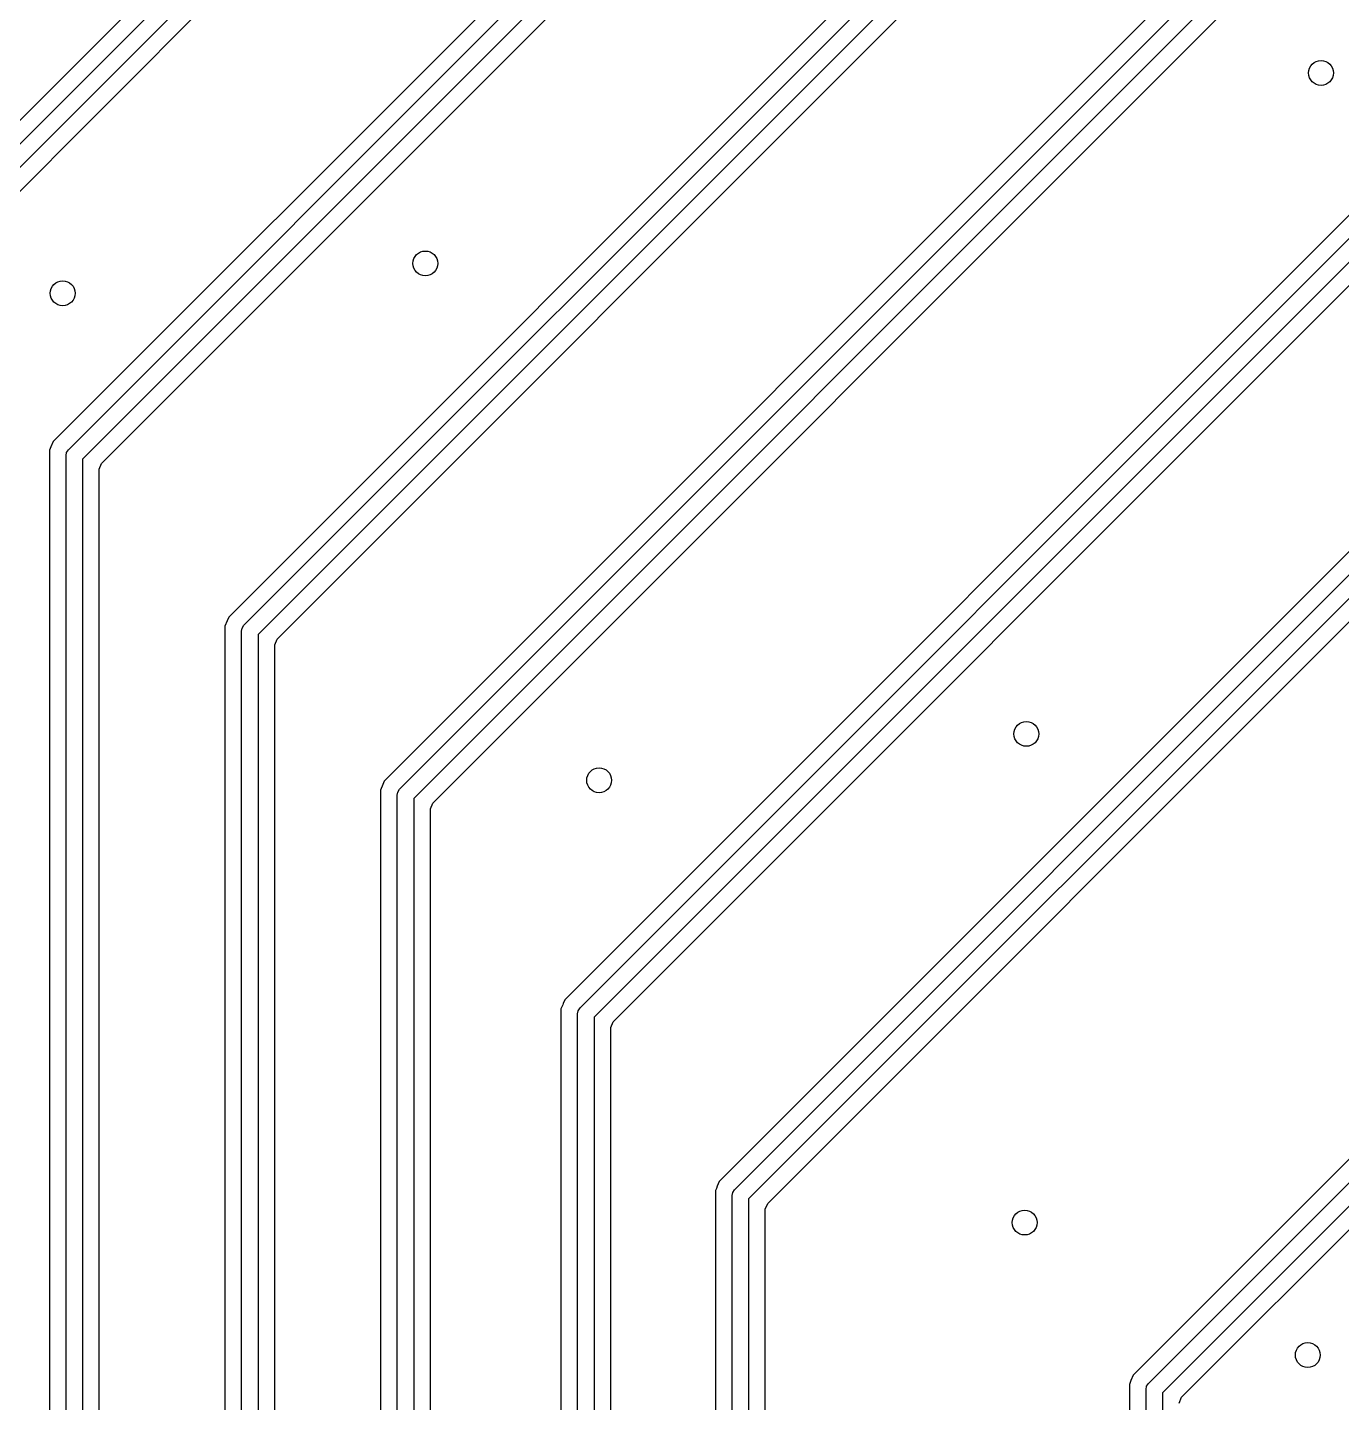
# Model space of a CAD drawing. Extents: x 114.9 to 199.6, y -137.1 to -76.7.
# Drawn here: x 165.84 to 173.77, y -105.33 to -97.03 of the extents above; entities that cross this region are included whole.
import ezdxf

# ---------------------------------------------------------------- set-up
doc = ezdxf.new("R2010")
doc.units = 0
doc.layers.add('BLACK', color=7, linetype='CONTINUOUS')

msp = doc.modelspace()

# ---------------------------------------------------------------- linework, layer by layer
at = {"layer": 'BLACK', "linetype": 'CONTINUOUS'}
for p, q in [((171.328745, -92.048414), (164.932414, -98.444744)), ((165.024645, -98.494645), (171.378645, -92.140645)), ((171.43471, -92.226), (165.11, -98.55071)), ((165.224852, -98.577988), (171.461988, -92.340852)), ((172.468744, -93.048415), (165.992413, -99.524745)), ((166.084645, -99.574645), (172.518645, -93.140645)), ((172.57471, -93.226), (166.17, -99.63071)), ((166.284852, -99.657987), (172.601987, -93.340852)), ((173.588745, -94.048414), (167.052414, -100.584745)), ((167.144645, -100.634645), (173.638645, -94.140645)), ((173.69471, -94.226), (167.23, -100.69071)), ((167.344852, -100.717988), (173.721988, -94.340852)), ((173.518745, -96.048415), (167.992414, -101.574745)), ((168.084645, -101.624645), (173.568645, -96.140645)), ((173.62471, -96.226), (168.17, -101.68071)), ((168.284852, -101.707987), (173.651987, -96.340852)), ((174.928746, -97.048414), (169.082414, -102.894745)), ((169.174645, -102.944645), (174.978645, -97.140644)), ((175.034711, -97.226), (169.26, -103.00071)), ((169.374852, -103.027987), (175.061987, -97.340852)), ((175.958745, -98.048415), (170.015414, -103.991745)), ((170.107645, -104.041645), (176.008644, -98.140645)), ((176.064711, -98.226), (170.193, -104.09771)), ((170.307852, -104.124987), (176.091987, -98.340852)), ((178.628745, -99.048414), (172.515413, -105.161745)), ((172.607645, -105.211645), (178.678645, -99.140644)), ((178.734711, -99.226), (172.693, -105.26771)), ((172.807852, -105.294987), (178.761987, -99.340852)), ((165.970533, -99.57757), (165.9695, -99.580065)), ((165.9695, -99.580065), (165.9695, -126.709937)), ((165.97899, -99.557151), (165.970533, -99.57757)), ((165.992413, -99.524746), (165.97899, -99.557149)), ((165.97899, -99.557149), (165.97899, -99.557151)), ((165.992413, -99.524745), (165.992413, -99.524746)), ((166.07, -99.61), (166.073806, -99.590866)), ((166.073806, -99.590866), (166.084645, -99.574645)), ((166.07, -126.68), (166.07, -99.61)), ((166.17, -99.63071), (166.17, -126.65929)), ((166.2705, -99.692635), (166.284852, -99.657987)), ((166.2705, -126.597364), (166.2705, -99.692635)), ((167.052411, -100.58475), (167.042988, -100.607502)), ((167.052414, -100.584745), (167.052411, -100.58475)), ((167.042987, -100.607504), (167.0295, -100.640062)), ((167.0295, -100.640062), (167.0295, -126.239937)), ((167.042988, -100.607502), (167.042987, -100.607504)), ((167.13, -100.67), (167.133806, -100.650866)), ((167.13, -126.21), (167.13, -100.67)), ((167.133806, -100.650866), (167.144645, -100.634645)), ((167.23, -100.69071), (167.23, -126.18929)), ((167.3305, -100.752636), (167.344852, -100.717988)), ((167.3305, -126.127364), (167.3305, -100.752636)), ((167.983444, -101.596401), (167.9695, -101.630062)), ((167.983445, -101.596399), (167.983444, -101.596401)), ((167.992411, -101.57475), (167.983445, -101.596399)), ((167.992414, -101.574745), (167.992411, -101.57475)), ((167.9695, -101.630062), (167.9695, -101.630064)), ((167.9695, -101.630064), (167.9695, -125.799936)), ((168.07, -101.66), (168.073806, -101.640866)), ((168.07, -125.77), (168.07, -101.66)), ((168.073806, -101.640866), (168.084645, -101.624645)), ((168.17, -101.68071), (168.17, -125.749289)), ((168.2705, -101.742635), (168.284852, -101.707987)), ((168.2705, -125.687364), (168.2705, -101.742635)), ((169.069675, -102.9255), (169.0595, -102.950062)), ((169.069676, -102.925498), (169.069675, -102.9255)), ((169.073315, -102.916713), (169.069676, -102.925498)), ((169.082412, -102.894748), (169.073315, -102.916713)), ((169.082414, -102.894745), (169.082412, -102.894747)), ((169.082412, -102.894747), (169.082412, -102.894748)), ((169.0595, -102.950062), (169.0595, -125.599936)), ((169.16, -102.98), (169.163806, -102.960866)), ((169.16, -125.57), (169.16, -102.98)), ((169.163806, -102.960866), (169.174645, -102.944645)), ((169.26, -103.00071), (169.26, -125.54929)), ((169.3605, -103.062635), (169.374852, -103.027987)), ((169.3605, -125.487364), (169.3605, -103.062635)), ((170.015412, -103.991748), (170.003701, -104.020024)), ((170.015414, -103.991745), (170.015412, -103.991747)), ((170.015412, -103.991747), (170.015412, -103.991748)), ((169.997936, -104.033942), (169.9925, -104.047064)), ((169.9925, -104.047064), (169.9925, -125.129125)), ((170.003701, -104.020024), (169.997936, -104.033942)), ((170.093, -104.077), (170.096806, -104.057866)), ((170.093, -125.099189), (170.093, -104.077)), ((170.096806, -104.057866), (170.107645, -104.041645)), ((170.193, -104.09771), (170.193, -125.078479)), ((170.2935, -104.159635), (170.307852, -104.124987)), ((170.2935, -125.016553), (170.2935, -104.159635)), ((172.515413, -105.161746), (172.50199, -105.194149)), ((172.515413, -105.161745), (172.515413, -105.161746)), ((172.50199, -105.194151), (172.4925, -105.217064)), ((172.4925, -105.217064), (172.4925, -105.217065)), ((172.4925, -105.217065), (172.4925, -123.682936)), ((172.50199, -105.194149), (172.50199, -105.194151)), ((172.593, -105.247), (172.596806, -105.227866)), ((172.593, -123.653), (172.593, -105.247)), ((172.596806, -105.227866), (172.607645, -105.211645)), ((172.693, -105.26771), (172.693, -123.632289)), ((172.7935, -105.329635), (172.807852, -105.294987))]:
    msp.add_line(p, q, dxfattribs=at)
at = {"layer": 'BLACK'}
for centre in [(173.65, -97.3), (168.24, -98.45), (166.05, -98.63), (171.87, -101.29), (169.29, -101.57), (171.86, -104.24), (173.57, -105.04)]:
    msp.add_circle(centre, 0.075, dxfattribs=at)
at = {"layer": 'WHITE'}
for centre in [(173.65, -97.3), (168.24, -98.45), (166.05, -98.63), (171.87, -101.29), (169.29, -101.57), (171.86, -104.24), (173.57, -105.04)]:
    msp.add_circle(centre, 0.075, dxfattribs=at)

doc.saveas('drawing.dxf')
